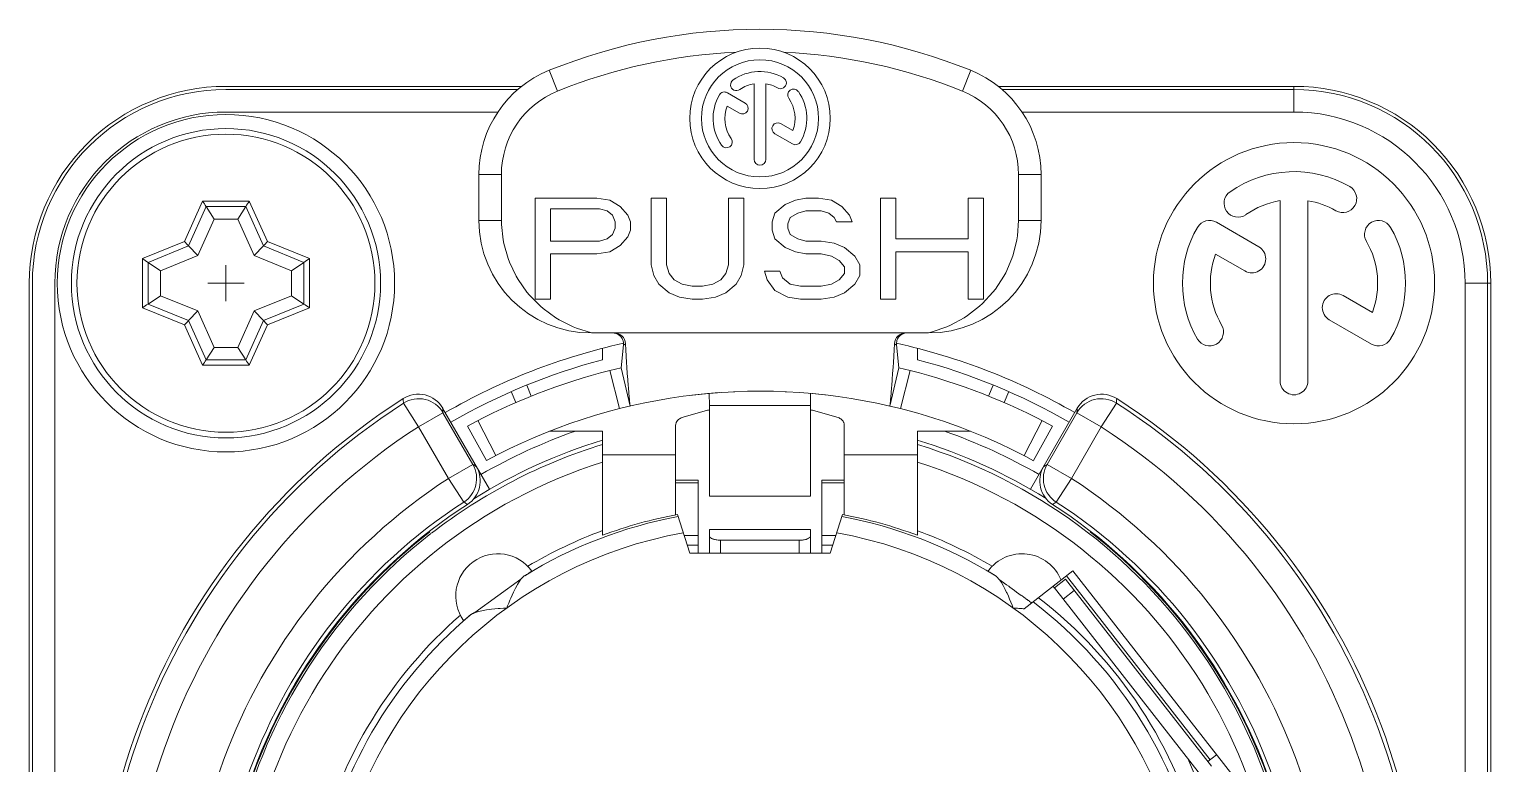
# Model space of a CAD drawing. Header units: millimetres. Extents: x -71336 to -35435, y -26189 to 22712.
# Drawn here: x -57807.62 to -57781.62, y -2202.82 to -2189.76 of the extents above; entities that cross this region are included whole.
import ezdxf

# ---------------------------------------------------------------- set-up
doc = ezdxf.new("R2010")
doc.units = ezdxf.units.MM
doc.layers.add('SC - Equipment', color=7, linetype='Continuous', lineweight=13)

# ---------------------------------------------------------------- blocks, each defined once
blk = doc.blocks.new('RJ45')
at = {"layer": 'SC - Equipment'}
for p, q in [((-0.426, 31.606), (-0.426, 31.606)), ((-3.75, 31.286), (-3.6, 30.915)), ((-3.75, 31.286), (-3.75, 31.286)), ((3.75, 31.286), (3.6, 30.915)), ((3.75, 31.286), (3.75, 31.286)), ((-4.239, 31), (-9.5, 31)), ((-4.306, 30.944), (-9.5, 30.944)), ((-0.478, 31.113), (-0.479, 31.113)), ((-0.104, 29.702), (-0.104, 31.047)), ((-0.104, 31.047), (-0.104, 31.047)), ((0.104, 31.047), (0.104, 29.702)), ((0.312, 30.972), (0.312, 30.972)), ((0.312, 30.972), (0.312, 30.972)), ((0.417, 31.152), (0.417, 31.153)), ((9.5, 31), (4.239, 31)), ((9.5, 30.944), (4.306, 30.944)), ((9.5, 30.544), (9.5, 31)), ((-3.6, 30.915), (-3.6, 30.915)), ((-0.722, 30.847), (-0.722, 30.847)), ((-0.58, 30.886), (-0.263, 30.703)), ((-0.58, 30.886), (-0.58, 30.886)), ((0.683, 30.909), (0.683, 30.909)), ((3.6, 30.915), (3.6, 30.915)), ((-4.662, 30.544), (-9.5, 30.544)), ((-0.586, 30.649), (-0.586, 30.649)), ((-0.367, 30.522), (-0.586, 30.649)), ((-0.367, 30.522), (-0.367, 30.522)), ((1.042, 30.431), (1.041, 30.431)), ((1.25, 30.431), (1.25, 30.431)), ((4.662, 30.544), (9.5, 30.544)), ((0.368, 30.339), (0.586, 30.213)), ((0.368, 30.339), (0.368, 30.339)), ((0.586, 30.213), (0.586, 30.213)), ((-0.683, 29.953), (-0.683, 29.953)), ((0.579, 29.976), (0.264, 30.158)), ((0.579, 29.976), (0.579, 29.976)), ((0.722, 30.014), (0.722, 30.014)), ((-0.104, 29.702), (-0.104, 29.702)), ((-5, 29.432), (-4.6, 29.432)), ((-5, 29.432), (-5, 28.615)), ((-4.6, 28.615), (-4.6, 29.432)), ((5, 29.432), (4.6, 29.432)), ((4.6, 29.432), (4.6, 28.615)), ((4.6, 29.432), (4.6, 29.432)), ((5, 28.615), (5, 29.432)), ((5, 29.432), (5, 29.432)), ((8.362, 29.125), (8.362, 29.125)), ((10.492, 29.218), (10.492, 29.218)), ((-10.24, 28.241), (-9.915, 28.96)), ((-10.166, 28.165), (-9.852, 28.861)), ((-9.915, 28.96), (-9.085, 28.96)), ((-9.852, 28.861), (-9.148, 28.861)), ((-9.709, 28.64), (-9.852, 28.861)), ((-9.148, 28.861), (-9.291, 28.64)), ((-9.148, 28.861), (-8.834, 28.165)), ((-9.085, 28.96), (-8.76, 28.241)), ((-2.9, 29.015), (-4, 29.015)), ((-4, 29.015), (-4, 27.215)), ((-2.67, 28.977), (-2.9, 29.015)), ((-2.487, 28.862), (-2.67, 28.977)), ((-2.35, 28.709), (-2.487, 28.862)), ((-1.662, 29.015), (-1.937, 29.015)), ((-1.937, 29.015), (-1.937, 27.828)), ((-1.662, 27.828), (-1.662, 29.015)), ((-0.287, 29.015), (-0.562, 29.015)), ((-0.562, 29.015), (-0.562, 27.828)), ((-0.287, 27.828), (-0.287, 29.015)), ((0.447, 28.9), (0.263, 28.747)), ((0.63, 28.977), (0.447, 28.9)), ((0.814, 29.015), (0.63, 28.977)), ((1.043, 29.015), (0.814, 29.015)), ((1.272, 28.977), (1.043, 29.015)), ((1.455, 28.862), (1.272, 28.977)), ((1.593, 28.709), (1.455, 28.862)), ((2.418, 29.015), (2.143, 29.015)), ((2.143, 29.015), (2.143, 27.215)), ((2.418, 28.288), (2.418, 29.015)), ((3.977, 29.015), (3.702, 29.015)), ((3.702, 29.015), (3.702, 28.288)), ((3.977, 27.215), (3.977, 29.015)), ((9.252, 28.967), (9.252, 28.967)), ((9.252, 28.967), (9.252, 25.764)), ((9.748, 25.764), (9.748, 28.967)), ((-10.002, 27.994), (-9.709, 28.64)), ((-9.291, 28.64), (-9.709, 28.64)), ((-9.291, 28.64), (-8.999, 27.994)), ((-5, 28.615), (-4.6, 28.615)), ((-5, 28.615), (-5, 28.615)), ((-4.599, 28.546), (-4.6, 28.615)), ((-3.725, 28.249), (-3.725, 28.824)), ((-3.725, 28.824), (-2.854, 28.824)), ((-2.854, 28.824), (-2.716, 28.786)), ((-2.716, 28.786), (-2.625, 28.709)), ((-2.625, 28.709), (-2.579, 28.594)), ((-2.304, 28.594), (-2.35, 28.709)), ((0.263, 28.747), (0.218, 28.594)), ((0.493, 28.556), (0.539, 28.671)), ((0.539, 28.671), (0.676, 28.747)), ((0.676, 28.747), (0.814, 28.786)), ((0.814, 28.786), (1.089, 28.786)), ((1.089, 28.786), (1.226, 28.747)), ((1.226, 28.747), (1.318, 28.671)), ((1.318, 28.671), (1.364, 28.594)), ((1.639, 28.594), (1.593, 28.709)), ((4.6, 28.615), (4.581, 28.34)), ((5, 28.615), (4.6, 28.615)), ((10.244, 28.789), (10.244, 28.789)), ((10.244, 28.789), (10.244, 28.789)), ((-4.571, 28.272), (-4.599, 28.546)), ((-2.625, 28.364), (-2.716, 28.288)), ((-2.579, 28.479), (-2.625, 28.364)), ((-2.579, 28.594), (-2.579, 28.479)), ((-2.35, 28.326), (-2.304, 28.441)), ((-2.304, 28.441), (-2.304, 28.594)), ((0.218, 28.594), (0.218, 28.441)), ((0.218, 28.441), (0.263, 28.288)), ((0.493, 28.479), (0.493, 28.556)), ((0.539, 28.364), (0.493, 28.479)), ((0.676, 28.288), (0.539, 28.364)), ((1.364, 28.594), (1.639, 28.594)), ((7.782, 28.492), (7.782, 28.492)), ((8.121, 28.583), (8.121, 28.583)), ((8.121, 28.583), (8.874, 28.148)), ((11.218, 28.492), (11.218, 28.492)), ((-10.985, 27.937), (-10.24, 28.241)), ((-10.886, 27.871), (-10.166, 28.165)), ((-10.166, 28.165), (-10.002, 27.994)), ((-8.999, 27.994), (-8.834, 28.165)), ((-8.834, 28.165), (-8.114, 27.871)), ((-8.76, 28.241), (-8.015, 27.937)), ((-4.557, 28.204), (-4.571, 28.272)), ((-4.482, 27.939), (-4.557, 28.204)), ((-2.854, 28.249), (-3.725, 28.249)), ((-2.716, 28.288), (-2.854, 28.249)), ((-2.67, 28.058), (-2.487, 28.173)), ((-2.487, 28.173), (-2.35, 28.326)), ((0.263, 28.288), (0.447, 28.135)), ((0.447, 28.135), (0.63, 28.058)), ((0.814, 28.249), (0.676, 28.288)), ((1.089, 28.249), (0.814, 28.249)), ((1.318, 28.211), (1.089, 28.249)), ((1.501, 28.135), (1.318, 28.211)), ((1.685, 27.981), (1.501, 28.135)), ((3.702, 28.288), (2.418, 28.288)), ((4.57, 28.272), (4.505, 28.004)), ((4.581, 28.34), (4.57, 28.272)), ((-10.985, 27.063), (-10.985, 27.937)), ((-10.886, 27.129), (-10.886, 27.871)), ((-10.886, 27.871), (-10.666, 27.723)), ((-10.666, 27.723), (-10.002, 27.994)), ((-9.5, 27.822), (-9.5, 27.5)), ((-8.334, 27.723), (-8.999, 27.994)), ((-8.114, 27.871), (-8.334, 27.723)), ((-8.114, 27.871), (-8.114, 27.129)), ((-8.015, 27.937), (-8.015, 27.063)), ((-4.458, 27.874), (-4.482, 27.939)), ((-4.339, 27.625), (-4.458, 27.874)), ((-3.725, 28.02), (-2.9, 28.02)), ((-3.725, 27.215), (-3.725, 28.02)), ((-2.9, 28.02), (-2.67, 28.058)), ((-1.937, 27.828), (-1.891, 27.637)), ((-1.616, 27.675), (-1.662, 27.828)), ((-0.562, 27.828), (-0.608, 27.675)), ((-0.333, 27.637), (-0.287, 27.828)), ((0.63, 28.058), (0.814, 28.02)), ((0.814, 28.02), (1.089, 28.02)), ((1.089, 28.02), (1.272, 27.981)), ((1.272, 27.981), (1.409, 27.905)), ((1.409, 27.905), (1.501, 27.79)), ((1.776, 27.828), (1.685, 27.981)), ((1.776, 27.637), (1.776, 27.828)), ((2.418, 27.215), (2.418, 28.058)), ((2.418, 28.058), (3.702, 28.058)), ((3.702, 28.058), (3.702, 27.215)), ((4.482, 27.939), (4.372, 27.686)), ((4.505, 28.004), (4.482, 27.939)), ((8.626, 27.718), (8.105, 28.019)), ((8.105, 28.019), (8.105, 28.019)), ((-10.666, 27.278), (-10.666, 27.723)), ((-8.334, 27.723), (-8.334, 27.278)), ((-4.304, 27.566), (-4.339, 27.625)), ((-4.145, 27.341), (-4.304, 27.566)), ((-1.891, 27.637), (-1.8, 27.483)), ((-1.524, 27.56), (-1.616, 27.675)), ((-0.608, 27.675), (-0.699, 27.56)), ((-0.424, 27.483), (-0.333, 27.637)), ((0.355, 27.713), (0.08, 27.713)), ((0.08, 27.713), (0.126, 27.56)), ((0.401, 27.598), (0.355, 27.713)), ((0.539, 27.483), (0.401, 27.598)), ((1.501, 27.675), (1.409, 27.56)), ((1.501, 27.79), (1.501, 27.675)), ((1.685, 27.483), (1.776, 27.637)), ((4.339, 27.625), (4.188, 27.395)), ((4.372, 27.686), (4.339, 27.625)), ((8.626, 27.718), (8.626, 27.718)), ((-13, 27.5), (-13, 3.5)), ((-12.944, 27.5), (-12.944, 3.5)), ((-12.544, 27.5), (-12.544, 3.5)), ((-9.5, 27.5), (-9.821, 27.5)), ((-9.5, 27.5), (-9.5, 27.179)), ((-9.178, 27.5), (-9.5, 27.5)), ((-6.85, 27.5), (-6.85, 27.5)), ((-6.75, 27.5), (-6.75, 27.5)), ((-6.5, 27.5), (-6.5, 27.5)), ((-4.101, 27.288), (-4.145, 27.341)), ((-1.8, 27.483), (-1.616, 27.33)), ((-1.616, 27.33), (-1.433, 27.254)), ((-1.387, 27.483), (-1.524, 27.56)), ((-1.204, 27.445), (-1.387, 27.483)), ((-1.02, 27.445), (-1.204, 27.445)), ((-0.837, 27.483), (-1.02, 27.445)), ((-0.699, 27.56), (-0.837, 27.483)), ((-0.791, 27.254), (-0.608, 27.33)), ((-0.608, 27.33), (-0.424, 27.483)), ((0.126, 27.56), (0.263, 27.369)), ((0.263, 27.369), (0.493, 27.254)), ((0.722, 27.445), (0.539, 27.483)), ((1.089, 27.445), (0.722, 27.445)), ((1.272, 27.483), (1.089, 27.445)), ((1.409, 27.56), (1.272, 27.483)), ((1.318, 27.254), (1.501, 27.33)), ((1.501, 27.33), (1.685, 27.483)), ((4.145, 27.341), (3.958, 27.139)), ((4.188, 27.395), (4.145, 27.341)), ((12, 27.5), (12, 27.5)), ((13, 27.5), (12.544, 27.5)), ((12.544, 27.5), (12.544, 3.5)), ((12.544, 27.5), (12.544, 27.5)), ((12.944, 3.5), (12.944, 27.5)), ((12.944, 27.5), (12.944, 27.5)), ((13, 3.5), (13, 27.5)), ((13, 27.5), (13, 27.5)), ((-10.24, 26.759), (-10.985, 27.063)), ((-10.886, 27.129), (-10.666, 27.278)), ((-10.166, 26.835), (-10.886, 27.129)), ((-10.666, 27.278), (-10.002, 27.006)), ((-8.999, 27.006), (-8.334, 27.278)), ((-8.114, 27.129), (-8.834, 26.835)), ((-8.015, 27.063), (-8.76, 26.759)), ((-8.334, 27.278), (-8.114, 27.129)), ((-3.907, 27.092), (-4.101, 27.288)), ((-4, 27.215), (-3.725, 27.215)), ((-3.855, 27.048), (-3.907, 27.092)), ((-3.631, 26.886), (-3.855, 27.048)), ((-1.433, 27.254), (-1.204, 27.215)), ((-1.204, 27.215), (-1.02, 27.215)), ((-1.02, 27.215), (-0.791, 27.254)), ((0.493, 27.254), (0.722, 27.215)), ((0.722, 27.215), (1.089, 27.215)), ((1.089, 27.215), (1.318, 27.254)), ((2.143, 27.215), (2.418, 27.215)), ((3.907, 27.092), (3.689, 26.923)), ((3.702, 27.215), (3.977, 27.215)), ((3.958, 27.139), (3.907, 27.092)), ((10.895, 26.981), (10.376, 27.281)), ((10.376, 27.281), (10.376, 27.281)), ((-10.166, 26.835), (-10.002, 27.006)), ((-9.852, 26.139), (-10.166, 26.835)), ((-10.002, 27.006), (-9.709, 26.359)), ((-9.291, 26.359), (-8.999, 27.006)), ((-8.834, 26.835), (-9.148, 26.139)), ((-8.834, 26.835), (-8.999, 27.006)), ((-3.572, 26.85), (-3.631, 26.886)), ((-3.326, 26.726), (-3.572, 26.85)), ((3.631, 26.886), (3.389, 26.754)), ((3.689, 26.923), (3.631, 26.886)), ((10.128, 26.851), (10.879, 26.417)), ((10.895, 26.981), (10.895, 26.981)), ((-9.915, 26.04), (-10.24, 26.759)), ((-8.76, 26.759), (-9.085, 26.04)), ((-8.76, 26.759), (-8.768, 26.766)), ((-3.262, 26.7), (-3.326, 26.726)), ((-3, 26.615), (-3.262, 26.7)), ((3, 26.615), (-3, 26.615)), ((-2.592, 26.615), (-2.592, 26.613)), ((-2.592, 26.613), (-2.563, 26.606)), ((-2.563, 26.606), (-2.536, 26.595)), ((-2.536, 26.595), (-2.523, 26.588)), ((-2.523, 26.588), (-2.498, 26.571)), ((-2.498, 26.571), (-2.477, 26.551)), ((-2.477, 26.551), (-2.467, 26.54)), ((-2.467, 26.54), (-2.451, 26.516)), ((2.449, 26.513), (2.467, 26.54)), ((2.467, 26.54), (2.478, 26.552)), ((2.478, 26.552), (2.502, 26.574)), ((2.502, 26.574), (2.53, 26.592)), ((2.53, 26.592), (2.545, 26.599)), ((2.545, 26.599), (2.576, 26.61)), ((2.576, 26.61), (2.608, 26.615)), ((2.592, 26.615), (2.592, 26.615)), ((2.608, 26.615), (2.625, 26.615)), ((3.066, 26.633), (3, 26.615)), ((3, 26.615), (3, 26.615)), ((3.326, 26.726), (3.066, 26.633)), ((3.389, 26.754), (3.326, 26.726)), ((-9.709, 26.359), (-9.852, 26.139)), ((-9.709, 26.359), (-9.291, 26.359)), ((-9.148, 26.139), (-9.291, 26.359)), ((-2.8, 26.344), (-2.8, 26.14)), ((-2.427, 26.403), (-2.47, 25.997)), ((-2.451, 26.516), (-2.438, 26.489)), ((-2.438, 26.489), (-2.434, 26.475)), ((-2.434, 26.475), (-2.428, 26.446)), ((-2.428, 26.446), (-2.426, 26.417)), ((-2.428, 26.434), (-2.428, 26.434)), ((-2.426, 26.417), (-2.427, 26.403)), ((-2.423, 26.404), (-2.427, 26.403)), ((-2.42, 26.406), (-2.423, 26.404)), ((-2.416, 26.408), (-2.42, 26.406)), ((-2.412, 26.409), (-2.416, 26.408)), ((-2.411, 26.41), (-2.412, 26.409)), ((-2.407, 26.412), (-2.411, 26.41)), ((-2.404, 26.414), (-2.407, 26.412)), ((-2.402, 26.416), (-2.404, 26.414)), ((-2.399, 26.418), (-2.402, 26.416)), ((-2.396, 26.421), (-2.399, 26.418)), ((-2.394, 26.422), (-2.396, 26.421)), ((-2.392, 26.424), (-2.394, 26.422)), ((-2.387, 26.313), (-2.392, 26.424)), ((-2.392, 26.424), (-2.392, 26.424)), ((-2.381, 26.202), (-2.387, 26.313)), ((2.381, 26.202), (2.387, 26.313)), ((2.387, 26.313), (2.392, 26.424)), ((2.392, 26.424), (2.394, 26.422)), ((2.394, 26.422), (2.395, 26.421)), ((2.395, 26.421), (2.399, 26.418)), ((2.399, 26.418), (2.402, 26.416)), ((2.402, 26.416), (2.404, 26.414)), ((2.404, 26.414), (2.407, 26.412)), ((2.407, 26.412), (2.411, 26.41)), ((2.411, 26.41), (2.412, 26.409)), ((2.412, 26.409), (2.416, 26.408)), ((2.416, 26.408), (2.419, 26.406)), ((2.419, 26.406), (2.423, 26.404)), ((2.423, 26.404), (2.427, 26.403)), ((2.427, 26.436), (2.432, 26.468)), ((2.427, 26.403), (2.427, 26.436)), ((2.47, 25.997), (2.427, 26.403)), ((2.432, 26.468), (2.436, 26.483)), ((2.436, 26.483), (2.449, 26.513)), ((2.8, 26.14), (2.8, 26.344)), ((7.782, 26.508), (7.782, 26.508)), ((10.879, 26.417), (10.879, 26.417)), ((11.218, 26.508), (11.218, 26.508)), ((-9.085, 26.04), (-9.915, 26.04)), ((-9.148, 26.139), (-9.852, 26.139)), ((-2.8, 26.14), (-2.8, 26.14)), ((-2.374, 26.091), (-2.381, 26.202)), ((-2.368, 26.007), (-2.374, 26.091)), ((-2.36, 25.896), (-2.368, 26.007)), ((2.36, 25.896), (2.368, 26.007)), ((2.368, 26.007), (2.374, 26.091)), ((2.374, 26.091), (2.381, 26.202)), ((-2.47, 25.997), (-2.672, 25.948)), ((-2.499, 25.27), (-2.672, 25.948)), ((-2.672, 25.948), (-2.672, 25.948)), ((-2.47, 25.997), (-2.312, 25.315)), ((-2.352, 25.785), (-2.36, 25.896)), ((-2.343, 25.674), (-2.352, 25.785)), ((2.312, 25.315), (2.47, 25.997)), ((2.343, 25.674), (2.352, 25.785)), ((2.352, 25.785), (2.36, 25.896)), ((2.47, 25.997), (2.672, 25.948)), ((2.499, 25.27), (2.672, 25.948)), ((9.252, 25.764), (9.252, 25.764)), ((-4.344, 25.377), (-4.425, 25.574)), ((-4.068, 25.492), (-4.148, 25.69)), ((-2.341, 25.651), (-2.343, 25.674)), ((-2.332, 25.54), (-2.341, 25.651)), ((-2.322, 25.429), (-2.332, 25.54)), ((-1.212, 25.509), (-0.932, 25.538)), ((-0.932, 25.538), (-0.728, 25.555)), ((-0.902, 25.541), (-0.9, 25.326)), ((0.901, 25.541), (0.9, 25.326)), ((0.93, 25.538), (1.211, 25.509)), ((2.322, 25.429), (2.332, 25.54)), ((2.332, 25.54), (2.341, 25.651)), ((2.341, 25.651), (2.343, 25.674)), ((4.148, 25.69), (4.068, 25.492)), ((4.425, 25.574), (4.344, 25.377)), ((-6.346, 25.448), (-6.346, 25.448)), ((-6.072, 24.947), (-6.342, 25.367)), ((-6.342, 25.367), (-6.342, 25.367)), ((-5.645, 25.276), (-4.814, 23.838)), ((-5.645, 25.276), (-5.645, 25.276)), ((-2.32, 25.405), (-2.322, 25.429)), ((-2.312, 25.315), (-2.32, 25.405)), ((-1.368, 25.119), (-0.933, 25.241)), ((0.9, 25.326), (-0.9, 25.326)), ((-0.9, 25.326), (-0.9, 23.713)), ((-0.9, 25.248), (-0.9, 25.248)), ((0.9, 25.326), (0.9, 23.713)), ((1.368, 25.119), (0.933, 25.241)), ((0.933, 25.241), (0.933, 25.241)), ((2.31, 25.315), (2.312, 25.315)), ((2.312, 25.315), (2.32, 25.405)), ((2.499, 25.27), (2.312, 25.315)), ((2.32, 25.405), (2.322, 25.429)), ((4.814, 23.838), (5.644, 25.276)), ((6.342, 25.367), (6.072, 24.947)), ((6.342, 25.367), (6.342, 25.367)), ((6.346, 25.448), (6.346, 25.448)), ((-5.639, 25.197), (-6.072, 24.947)), ((-5.108, 24.278), (-5.639, 25.197)), ((-5.639, 25.197), (-5.639, 25.197)), ((-5.018, 25.057), (-4.697, 24.435)), ((-1.5, 24.976), (-1.498, 24.996)), ((-1.5, 23.381), (-1.5, 24.976)), ((-1.498, 24.996), (-1.493, 25.017)), ((-1.493, 25.017), (-1.491, 25.022)), ((-1.491, 25.022), (-1.481, 25.04)), ((-1.481, 25.04), (-1.469, 25.057)), ((-1.469, 25.057), (-1.464, 25.063)), ((-1.464, 25.063), (-1.449, 25.078)), ((-1.449, 25.078), (-1.432, 25.09)), ((-1.432, 25.09), (-1.422, 25.097)), ((-1.422, 25.097), (-1.403, 25.107)), ((-1.403, 25.107), (-1.384, 25.115)), ((-1.384, 25.115), (-1.368, 25.119)), ((1.388, 25.113), (1.368, 25.119)), ((1.407, 25.105), (1.388, 25.113)), ((1.422, 25.097), (1.407, 25.105)), ((1.439, 25.086), (1.422, 25.097)), ((1.455, 25.072), (1.439, 25.086)), ((1.464, 25.063), (1.455, 25.072)), ((1.477, 25.047), (1.464, 25.063)), ((1.487, 25.029), (1.477, 25.047)), ((1.491, 25.022), (1.487, 25.029)), ((1.497, 25.002), (1.491, 25.022)), ((1.5, 24.981), (1.497, 25.002)), ((1.5, 24.976), (1.5, 24.981)), ((1.5, 23.381), (1.5, 24.976)), ((4.697, 24.435), (5.018, 25.057)), ((5.639, 25.197), (5.108, 24.278)), ((5.501, 25.028), (5.501, 25.028)), ((5.6, 25.199), (5.6, 25.199)), ((6.072, 24.947), (5.639, 25.197)), ((-6.073, 24.948), (-5.542, 24.029)), ((-6.072, 24.947), (-6.072, 24.947)), ((-5.201, 24.96), (-4.867, 24.345)), ((-2.8, 24.869), (-3.743, 24.869)), ((-3.283, 24.869), (-3.283, 24.869)), ((-2.8, 23.019), (-2.8, 24.869)), ((-2.8, 24.712), (-2.8, 24.71)), ((3.743, 24.869), (2.8, 24.869)), ((2.8, 24.869), (2.8, 23.019)), ((5.201, 24.96), (4.867, 24.345)), ((5.201, 24.96), (5.201, 24.96)), ((5.542, 24.029), (6.072, 24.947)), ((-2.8, 24.633), (-2.8, 24.633)), ((-1.5, 24.45), (-2.8, 24.45)), ((2.8, 24.45), (1.5, 24.45)), ((-5.541, 24.028), (-5.108, 24.278)), ((-2.8, 24.319), (-2.8, 24.319)), ((4.867, 24.345), (4.867, 24.345)), ((5.044, 24.236), (5.044, 24.236)), ((5.108, 24.278), (5.541, 24.028)), ((5.108, 24.278), (5.108, 24.278)), ((-5.269, 23.609), (-5.541, 24.028)), ((-5.541, 24.028), (-5.541, 24.028)), ((-1.1, 24), (-1.5, 24)), ((-1.5, 23.952), (-1.1, 23.952)), ((-1.1, 22.7), (-1.1, 24)), ((1.1, 22.7), (1.1, 24)), ((1.1, 24), (1.5, 24)), ((1.1, 23.952), (1.5, 23.952)), ((4.964, 24.098), (4.964, 24.098)), ((5.541, 24.028), (5.269, 23.609)), ((0.9, 23.713), (-0.9, 23.713)), ((5.091, 23.669), (5.091, 23.669)), ((-5.269, 23.609), (-5.269, 23.609)), ((-5.269, 23.609), (-5.269, 23.609)), ((-5.206, 23.566), (-5.206, 23.566)), ((-5.206, 23.566), (-5.206, 23.566)), ((-1.25, 22.7), (-1.467, 23.388)), ((-1.467, 23.388), (-1.467, 23.388)), ((-1.455, 23.351), (-1.455, 23.351)), ((1.467, 23.388), (1.25, 22.7)), ((-5.88, 23.084), (-5.876, 23.077)), ((-5.876, 23.077), (-5.876, 23.077)), ((-5.853, 23.049), (-5.853, 23.049)), ((-2.8, 23.101), (-2.8, 23.101)), ((-1.364, 23.063), (-1.365, 23.063)), ((-1.349, 23.013), (-1.1, 23.013)), ((0.9, 23.118), (-0.9, 23.118)), ((-0.9, 23.118), (-0.9, 22.7)), ((-0.896, 22.991), (-0.9, 23.006)), ((-0.885, 22.977), (-0.896, 22.991)), ((-0.866, 22.964), (-0.885, 22.977)), ((-0.862, 22.962), (-0.866, 22.964)), ((-0.841, 22.953), (-0.862, 22.962)), ((-0.833, 22.95), (-0.841, 22.953)), ((-0.811, 22.943), (-0.833, 22.95)), ((-0.799, 22.941), (-0.811, 22.943)), ((-0.777, 22.936), (-0.799, 22.941)), ((-0.768, 22.935), (-0.777, 22.936)), ((-0.745, 22.933), (-0.768, 22.935)), ((-0.723, 22.931), (-0.745, 22.933)), ((-0.7, 22.931), (-0.723, 22.931)), ((-0.7, 22.931), (-0.7, 22.7)), ((0.7, 22.931), (-0.7, 22.931)), ((0.7, 22.7), (0.7, 22.931)), ((0.709, 22.931), (0.7, 22.931)), ((0.731, 22.932), (0.709, 22.931)), ((0.754, 22.934), (0.731, 22.932)), ((0.777, 22.936), (0.754, 22.934)), ((0.789, 22.939), (0.777, 22.936)), ((0.811, 22.943), (0.789, 22.939)), ((0.82, 22.946), (0.811, 22.943)), ((0.841, 22.953), (0.82, 22.946)), ((0.846, 22.954), (0.841, 22.953)), ((0.866, 22.964), (0.846, 22.954)), ((0.885, 22.977), (0.866, 22.964)), ((0.896, 22.991), (0.885, 22.977)), ((0.9, 23.006), (0.896, 22.991)), ((0.9, 22.7), (0.9, 23.118)), ((1.1, 23.013), (1.349, 23.013)), ((2.8, 23.019), (2.8, 23.019)), ((5.876, 23.077), (5.88, 23.084)), ((-1.296, 22.845), (-1.1, 22.845)), ((1.25, 22.7), (-1.25, 22.7)), ((1.1, 22.845), (1.296, 22.845)), ((-4.101, 22.353), (-4.089, 22.361)), ((-4.089, 22.361), (-4.087, 22.362)), ((-4.087, 22.362), (-4.074, 22.37)), ((-4.074, 22.37), (-4.069, 22.373)), ((-4.069, 22.373), (-4.064, 22.377)), ((-4.064, 22.377), (-4.061, 22.379)), ((-4.061, 22.379), (-4.058, 22.381)), ((-4.058, 22.381), (-4.057, 22.382)), ((-4.057, 22.382), (-4.056, 22.382)), ((-4.056, 22.382), (-4.056, 22.382)), ((4.056, 22.382), (4.057, 22.382)), ((4.057, 22.382), (4.058, 22.381)), ((4.058, 22.381), (4.061, 22.379)), ((4.061, 22.379), (4.064, 22.377)), ((4.064, 22.377), (4.069, 22.373)), ((4.069, 22.373), (4.074, 22.37)), ((4.074, 22.37), (4.076, 22.369)), ((4.076, 22.369), (4.089, 22.361)), ((4.089, 22.361), (4.094, 22.357)), ((4.13, 22.468), (4.13, 22.468)), ((4.7, 21.71), (5.565, 22.386)), ((5.565, 22.386), (8.395, 18.772)), ((-4.253, 22.236), (-5.071, 21.644)), ((-4.349, 22.08), (-4.322, 22.13)), ((-4.322, 22.13), (-4.316, 22.141)), ((-4.316, 22.141), (-4.286, 22.19)), ((-4.286, 22.19), (-4.253, 22.236)), ((-4.253, 22.236), (-4.248, 22.241)), ((-4.248, 22.241), (-4.242, 22.248)), ((-4.242, 22.248), (-4.236, 22.255)), ((-4.236, 22.255), (-4.234, 22.257)), ((-4.234, 22.257), (-4.228, 22.264)), ((-4.228, 22.264), (-4.221, 22.271)), ((-4.221, 22.271), (-4.214, 22.277)), ((-4.214, 22.277), (-4.207, 22.284)), ((-4.207, 22.284), (-4.2, 22.29)), ((-4.2, 22.29), (-4.193, 22.295)), ((-4.193, 22.295), (-4.185, 22.301)), ((-4.185, 22.301), (-4.181, 22.303)), ((-4.181, 22.303), (-4.168, 22.311)), ((-4.168, 22.311), (-4.155, 22.319)), ((-4.155, 22.319), (-4.142, 22.327)), ((-4.155, 22.319), (-4.155, 22.319)), ((-4.142, 22.327), (-4.129, 22.335)), ((-4.129, 22.335), (-4.12, 22.341)), ((-4.12, 22.341), (-4.107, 22.349)), ((-4.107, 22.349), (-4.101, 22.353)), ((4.094, 22.357), (4.107, 22.349)), ((4.107, 22.349), (4.116, 22.343)), ((4.116, 22.343), (4.129, 22.335)), ((4.129, 22.335), (4.129, 22.335)), ((4.129, 22.335), (4.142, 22.327)), ((4.142, 22.327), (4.155, 22.319)), ((4.155, 22.319), (4.159, 22.317)), ((4.159, 22.317), (4.172, 22.309)), ((4.172, 22.309), (4.185, 22.301)), ((4.185, 22.301), (4.184, 22.3)), ((4.185, 22.301), (4.191, 22.296)), ((4.191, 22.296), (4.199, 22.29)), ((4.199, 22.29), (4.207, 22.284)), ((4.207, 22.284), (4.215, 22.277)), ((4.215, 22.277), (4.222, 22.27)), ((4.222, 22.27), (4.225, 22.268)), ((4.225, 22.268), (4.232, 22.26)), ((4.232, 22.26), (4.239, 22.252)), ((4.239, 22.252), (4.246, 22.244)), ((4.246, 22.244), (4.252, 22.236)), ((4.252, 22.236), (4.258, 22.228)), ((4.255, 22.234), (4.263, 22.224)), ((4.296, 22.205), (4.255, 22.234)), ((4.263, 22.224), (4.295, 22.177)), ((4.295, 22.177), (4.324, 22.128)), ((4.337, 22.175), (4.296, 22.205)), ((4.324, 22.128), (4.337, 22.104)), ((4.344, 22.169), (4.337, 22.175)), ((4.337, 22.104), (4.363, 22.054)), ((4.385, 22.14), (4.344, 22.169)), ((4.426, 22.111), (4.385, 22.14)), ((4.444, 22.097), (4.426, 22.111)), ((5.215, 22.112), (5.24, 22.08)), ((5.438, 22.236), (5.241, 22.082)), ((5.356, 22.223), (5.356, 22.223)), ((8.033, 18.914), (5.438, 22.236)), ((8.006, 19.027), (5.451, 22.297)), ((-4.47, 21.814), (-4.448, 21.867)), ((-4.448, 21.867), (-4.434, 21.9)), ((-4.434, 21.9), (-4.411, 21.953)), ((-4.411, 21.953), (-4.387, 22.004)), ((-4.387, 22.004), (-4.375, 22.029)), ((-4.375, 22.029), (-4.349, 22.08)), ((4.363, 22.054), (4.388, 22.002)), ((4.388, 22.002), (4.395, 21.987)), ((4.395, 21.987), (4.419, 21.935)), ((4.419, 21.935), (4.441, 21.883)), ((4.441, 21.883), (4.463, 21.83)), ((4.485, 22.068), (4.444, 22.097)), ((4.525, 22.038), (4.485, 22.068)), ((4.566, 22.009), (4.525, 22.038)), ((4.606, 21.98), (4.566, 22.009)), ((4.647, 21.95), (4.606, 21.98)), ((4.662, 21.94), (4.647, 21.95)), ((4.671, 21.933), (4.662, 21.94)), ((4.688, 21.921), (4.671, 21.933)), ((4.705, 21.908), (4.688, 21.921)), ((4.71, 21.905), (4.705, 21.908)), ((4.727, 21.893), (4.71, 21.905)), ((4.731, 21.889), (4.727, 21.893)), ((4.748, 21.877), (4.731, 21.889)), ((4.753, 21.874), (4.748, 21.877)), ((4.77, 21.861), (4.753, 21.874)), ((4.774, 21.858), (4.77, 21.861)), ((4.792, 21.846), (4.774, 21.858)), ((4.796, 21.843), (4.792, 21.846)), ((4.813, 21.83), (4.796, 21.843)), ((5.241, 22.082), (7.836, 18.76)), ((5.592, 22.038), (5.395, 21.884)), ((-5.33, 21.599), (-5.33, 21.599)), ((-5.177, 21.58), (-5.165, 21.589)), ((-5.165, 21.589), (-5.153, 21.599)), ((-5.153, 21.599), (-5.151, 21.601)), ((-5.153, 21.599), (-5.153, 21.599)), ((-5.151, 21.601), (-5.144, 21.607)), ((-5.144, 21.607), (-5.136, 21.612)), ((-5.136, 21.612), (-5.13, 21.615)), ((-5.13, 21.615), (-5.122, 21.62)), ((-5.122, 21.62), (-5.114, 21.625)), ((-5.114, 21.625), (-5.105, 21.629)), ((-5.105, 21.629), (-5.097, 21.633)), ((-5.097, 21.633), (-5.088, 21.637)), ((-5.088, 21.637), (-5.08, 21.64)), ((-5.08, 21.64), (-5.071, 21.644)), ((-5.071, 21.644), (-5.059, 21.648)), ((-5.059, 21.648), (-5.005, 21.664)), ((-5.005, 21.664), (-4.949, 21.677)), ((-4.949, 21.677), (-4.922, 21.682)), ((-4.922, 21.682), (-4.866, 21.691)), ((-4.866, 21.691), (-4.809, 21.699)), ((-4.809, 21.699), (-4.774, 21.703)), ((-4.774, 21.703), (-4.717, 21.709)), ((-4.717, 21.709), (-4.66, 21.714)), ((-4.66, 21.714), (-4.62, 21.717)), ((-4.62, 21.717), (-4.563, 21.721)), ((-4.563, 21.721), (-4.506, 21.725)), ((-4.506, 21.725), (-4.491, 21.761)), ((-4.491, 21.761), (-4.47, 21.814)), ((4.463, 21.83), (4.485, 21.778)), ((4.485, 21.778), (4.506, 21.725)), ((4.506, 21.725), (4.516, 21.724)), ((4.516, 21.724), (4.536, 21.723)), ((4.536, 21.723), (4.555, 21.722)), ((4.555, 21.722), (4.564, 21.721)), ((4.564, 21.721), (4.584, 21.72)), ((4.584, 21.72), (4.603, 21.718)), ((4.603, 21.718), (4.623, 21.717)), ((4.623, 21.717), (4.642, 21.715)), ((4.642, 21.715), (4.662, 21.714)), ((4.662, 21.714), (4.681, 21.712)), ((4.681, 21.712), (4.7, 21.71)), ((4.816, 21.827), (4.813, 21.83)), ((4.833, 21.814), (4.816, 21.827)), ((-5.271, 21.503), (-5.269, 21.504)), ((-5.271, 21.503), (-5.271, 21.503)), ((-5.269, 21.504), (-5.267, 21.506)), ((-5.267, 21.506), (-5.263, 21.509)), ((-5.263, 21.509), (-5.259, 21.512)), ((-5.259, 21.512), (-5.254, 21.516)), ((-5.254, 21.516), (-5.252, 21.517)), ((-5.252, 21.517), (-5.24, 21.527)), ((-5.24, 21.527), (-5.235, 21.531)), ((-5.235, 21.531), (-5.224, 21.541)), ((-5.224, 21.541), (-5.215, 21.548)), ((-5.215, 21.548), (-5.204, 21.558)), ((-5.204, 21.558), (-5.192, 21.567)), ((-5.192, 21.567), (-5.18, 21.577)), ((-5.18, 21.577), (-5.177, 21.58)), ((7.85, 18.483), (7.616, 19.039)), ((7.968, 18.997), (8.12, 19.115))]:
    blk.add_line(p, q, dxfattribs=at)
for centre, radius in [((0, 30.431), 1.25), ((0, 30.431), 1.042), ((-9.5, 27.5), 3), ((-9.5, 27.5), 2.75), ((-9.5, 27.5), 2.65), ((9.5, 27.5), 2.5)]:
    blk.add_circle(centre, radius, dxfattribs=at)
for centre, radius, start, end in [((0, 22.013), 10.002, 67.9787, 112.0213), ((0.001, 22.012), 9.604, 92.5484, 112.0205), ((-0.001, 22.012), 9.604, 67.9795, 87.4516), ((-3.001, 29.432), 2, 112.0394, 180.018), ((-0.001, 30.43), 0.834, 60.008, 124.9909), ((3, 29.432), 2, 359.9966, 67.9752), ((-9.5, 27.5), 3.5, 89.9999, 180.0001), ((-9.5, 27.5), 3.444, 90.001, 179.999), ((-0.419, 31.028), 0.104, 124.9305, 305.1174), ((-0.001, 30.431), 0.624, 99.5207, 124.9522), ((-0.001, 30.428), 0.628, 60.0478, 80.3682), ((0.365, 31.062), 0.104, 239.9262, 60.1267), ((0.597, 30.849), 0.104, 35.0955, 214.8488), ((9.5, 27.5), 3.5, 359.9999, 90.0001), ((9.5, 27.5), 3.444, 0.001, 89.999), ((-3, 29.432), 1.6, 112.0203, 179.9979), ((-0.001, 30.431), 0.833, 149.9723, 215.0186), ((-0.632, 30.796), 0.104, 59.9503, 150.054), ((-0.315, 30.613), 0.104, 240.2436, 59.8577), ((0, 30.43), 0.624, 339.6253, 35.0641), ((0, 30.431), 0.833, 329.9798, 34.9875), ((3, 29.432), 1.6, 0.0021, 67.9797), ((-9.5, 27.5), 3.044, 90.0028, 180.0005), ((0.001, 30.431), 0.626, 159.6083, 214.9823), ((9.5, 27.5), 3.044, 0.0016, 89.995), ((0.316, 30.248), 0.104, 60.1378, 239.8311), ((-0.597, 30.012), 0.104, 214.9704, 34.7924), ((0.631, 30.067), 0.105, 240.2927, 329.8443), ((0, 29.702), 0.104, 180.0497, 359.9503), ((9.5, 27.499), 1.985, 60.0046, 124.9832), ((8.504, 28.922), 0.248, 124.9919, 304.9293), ((10.368, 29.004), 0.248, 240.0409, 59.9184), ((-82.205, -17.749), 86.066, 32.78955, 32.86753), ((63.205, -17.749), 86.066, 147.13247, 147.21045), ((9.501, 27.499), 1.49, 99.6375, 125.0251), ((9.5, 27.501), 1.487, 59.9943, 80.4065), ((-3, 28.615), 2, 179.998, 269.997), ((3, 28.615), 2, 270.0005, 359.9995), ((7.997, 28.368), 0.248, 60.0688, 149.9462), ((11.003, 28.368), 0.248, 29.9393, 209.8168), ((9.501, 27.5), 1.985, 150.0096, 210.0005), ((9.5, 27.5), 1.984, 330.0046, 29.9954), ((-2.523, 35.616), 10.674, 223.7036, 224.2721), ((-21.642, 40.572), 17.832, 315.911, 316.2509), ((8.75, 27.933), 0.248, 239.9892, 60.0054), ((9.5, 27.5), 1.488, 339.5838, 30.0233), ((5.039, 51.717), 28.675, 236.0261, 236.2633), ((-55.89, 99.068), 85.742, 303.86318, 303.94242), ((9.501, 27.5), 1.489, 159.6243, 210.0151), ((10.252, 27.066), 0.248, 59.9756, 240.019), ((-59.361, 99.475), 87.084, 303.74555, 303.8236), ((-20.053, 9.211), 21.532, 56.0103, 56.3256), ((-2.523, 19.384), 10.674, 135.7279, 136.2964), ((-0.49, 34.833), 11.558, 223.788, 224.2598), ((-2.592, 26.416), 0.2, 2.4146, 89.9638), ((2.591, 26.416), 0.2, 89.9442, 177.6269), ((7.997, 26.632), 0.248, 210.0194, 29.8969), ((-0.001, 15.502), 11.197, 102.5141, 120.0005), ((0.001, 15.502), 11.197, 59.9995, 77.4859), ((11.003, 26.632), 0.248, 240.0688, 329.9462), ((-82.205, 72.748), 86.066, 327.13247, 327.21045), ((63.205, 72.748), 86.066, 212.78955, 212.86753), ((0.001, 15.497), 11.005, 104.7448, 119.9977), ((-0.001, 15.498), 11.005, 60.0009, 75.2539), ((0.003, 15.374), 10.907, 104.1979, 118.4966), ((-0.002, 15.374), 10.907, 61.5068, 75.8056), ((9.5, 25.764), 0.248, 179.9947, 0.0053), ((-6.078, 25.027), 0.5, 29.9691, 122.5215), ((-0.001, 15.381), 10.2, 76.9056, 118.4982), ((-0.433, 24.955), 0.616, 91.4909, 93.6751), ((0.412, 24.494), 1.077, 86.7925, 88.0415), ((6.077, 25.026), 0.5, 57.4954, 150.014), ((0, 15.5), 11.8, 122.5363, 57.4637), ((0, 15.5), 11.73, 122.7312, 57.2704), ((-18.16, 24.832), 11.829, 2.5914, 2.9843), ((-6.072, 24.946), 0.501, 30.0838, 122.6653), ((-12.252, 24.768), 6.627, 3.7138, 4.4033), ((-0.87, 25.021), 0.229, 97.565, 105.996), ((0.87, 25.019), 0.23, 74.0649, 82.4959), ((0.004, 15.389), 10.191, 61.4954, 75.8274), ((6.072, 24.946), 0.501, 57.3376, 149.9324), ((12.963, 24.655), 7.345, 175.2539, 175.7753), ((5.514, 25.278), 0.13, 353.2609, 359.1109), ((-4.011, 25.949), 10.369, 356.7829, 357.2309), ((-0.002, 15.5), 11.231, 122.7241, 57.2625), ((-0.003, 15.506), 9.619, 106.9039, 121.9361), ((-0.002, 15.505), 9.923, 109.3088, 120.0033), ((0.001, 15.503), 9.623, 58.068, 73.0953), ((0, 15.5), 9.928, 59.9997, 70.6882), ((0, 15.5), 9.553, 127.7858, 72.9567), ((0, 15.5), 9.552, 107.0435, 127.7138), ((0, 15.5), 9.253, 107.6136, 72.3864), ((-5.542, 24.028), 0.501, 303.0516, 29.9651), ((-5.477, 23.986), 0.5, 302.8647, 30.0462), ((-7.294, 20.868), 4.051, 56.2487, 57.3409), ((5.476, 23.986), 0.499, 149.9228, 237.1582), ((5.542, 24.028), 0.501, 150.1045, 236.9133), ((-8.763, 45.628), 25.461, 302.8382, 303.0113), ((0, 15.5), 10.172, 123.0155, 56.9845), ((0.001, 15.5), 9.671, 123.0182, 56.9858), ((0, 15.5), 9.6, 122.8354, 57.1646), ((-1.879, 28.597), 6.031, 235.7995, 236.5278), ((-8.296, 43.861), 24.376, 303.6339, 303.8162), ((-0.001, 15.501), 7.983, 100.497, 121.6068), ((0, 15.499), 8.024, 100.5338, 110.4237), ((0.001, 15.504), 7.981, 58.3895, 79.5042), ((0, 15.5), 8.023, 69.5743, 79.4643), ((0, 15.5), 9.588, 127.7912, 52.2071), ((0, 15.5), 7.685, 100.2276, 167.2194), ((-0.001, 15.502), 8.098, 110.2231, 120.6534), ((0, 15.5), 7.685, 12.7815, 79.7732), ((-0.003, 15.493), 8.107, 59.355, 69.7744), ((-4.662, 21.94), 0.75, 36.175, 215.635), ((4.662, 21.94), 0.75, 22.1622, 143.8366), ((0, 15.5), 8.1, 14.2718, 52.2957), ((-0.001, 15.5), 8.099, 131.1449, 165.7281), ((0, 15.5), 7.985, 130.1927, 169.4382), ((0, 15.5), 7.985, 10.5632, 52.5105)]:
    blk.add_arc(centre, radius, start, end, dxfattribs=at)

msp = doc.modelspace()

# ---------------------------------------------------------------- block references
msp.add_blockref('RJ45', (-57794.621, -2221.775))

doc.saveas('drawing.dxf')
